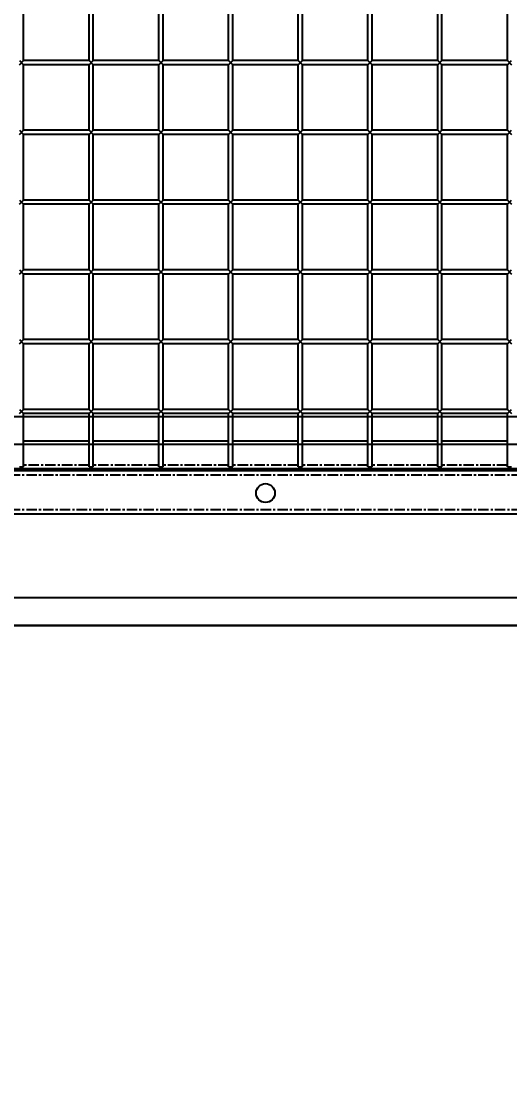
# Model space of a CAD drawing. Header units: millimetres. Extents: x -198529 to 244266, y -64 to 158464.
# Drawn here: x -145953 to -145603, y 106483 to 107253 of the extents above; entities that cross this region are included whole.
import ezdxf

# ---------------------------------------------------------------- set-up
doc = ezdxf.new("R2010")
doc.units = ezdxf.units.MM
doc.linetypes.add('CENTER', pattern=[12, 7.5, -1.5, 1.5, -1.5])
for name, color, linetype in [('0-DCC', 30, 'Continuous'), ('0-DCC-STRUC', 180, 'Continuous'), ('0-DCC-STRUC-T', 4, 'Continuous'), ('COIL-BANK', 8, 'Continuous')]:
    doc.layers.add(name, color=color, linetype=linetype)
doc.styles.add('DIM_FONT', font='SIMPLEX', dxfattribs={"width": 0.7, "bigfont": 'GBCBIG'})
doc.dimstyles.new('DIM-1', dxfattribs={"dimtxt": 150, "dimasz": 100, "dimexe": 100, "dimexo": 100, "dimgap": 100, "dimtad": 1, "dimdec": 0, "dimzin": 12, "dimdsep": 46, "dimtxsty": 'DIM_FONT', "dimblk": 'ARCHTICK', "dimcen": 2.5, "dimclrd": 256, "dimclre": 256, "dimclrt": 256, "dimadec": 0, "dimazin": 3, "dimtfac": 1, "dimtdec": 0, "dimtix": 1, "dimtmove": 2, "dimatfit": 3, "dimfxl": 1, "dimlwd": -1, "dimlwe": -1, "dimarcsym": 0})

# ---------------------------------------------------------------- blocks, each defined once
blk = doc.blocks.new('_ArchTick')
at = {"color": 0, "linetype": 'ByBlock', "const_width": 0.4}
blk.add_lwpolyline([(-0.5, -0.5), (0.5, 0.5)], dxfattribs=at)
blk = doc.blocks.new('*D161')
at = {"layer": '0-DCC-STRUC-T', "transparency": 16777216}
for p, q in [((-150011.27, 106720.01), (-150011.27, 104829)), ((-142811.27, 106720.01), (-142811.27, 104829)), ((-150011.27, 104929), (-142811.27, 104929))]:
    blk.add_line(p, q, dxfattribs=at)
at = {"layer": 'Defpoints', "color": 0, "transparency": 16777216}
for p in [(-150011.27, 106820.01), (-142811.27, 106820.01), (-142811.27, 104929)]:
    blk.add_point(p, dxfattribs=at)
at = {"layer": '0-DCC-STRUC-T', "transparency": 16777216, "xscale": 100, "yscale": 100, "zscale": 100, "rotation": 180}
blk.add_blockref('_ArchTick', (-150011.27, 104929), dxfattribs=at)
at = {"layer": '0-DCC-STRUC-T', "transparency": 16777216, "xscale": 100, "yscale": 100, "zscale": 100}
blk.add_blockref('_ArchTick', (-142811.27, 104929), dxfattribs=at)
at = {"layer": '0-DCC-STRUC-T', "transparency": 16777216, "insert": (-146411.27, 105104), "char_height": 150, "attachment_point": 5, "style": 'DIM_FONT'}
blk.add_mtext('7200', dxfattribs=at)
blk = doc.blocks.new('*D157')
at = {"layer": '0-DCC-STRUC-T', "transparency": 16777216}
for p, q in [((-146411.04, 106720.01), (-146411.04, 105389)), ((-142811.27, 106720.01), (-142811.27, 105389)), ((-142811.27, 105489), (-146411.04, 105489))]:
    blk.add_line(p, q, dxfattribs=at)
at = {"layer": 'Defpoints', "color": 0, "transparency": 16777216}
for p in [(-146411.04, 106820.01), (-142811.27, 106820.01), (-146411.04, 105489)]:
    blk.add_point(p, dxfattribs=at)
at = {"layer": '0-DCC-STRUC-T', "transparency": 16777216, "xscale": 100, "yscale": 100, "zscale": 100, "rotation": 180}
blk.add_blockref('_ArchTick', (-146411.04, 105489), dxfattribs=at)
at = {"layer": '0-DCC-STRUC-T', "transparency": 16777216, "xscale": 100, "yscale": 100, "zscale": 100}
blk.add_blockref('_ArchTick', (-142811.27, 105489), dxfattribs=at)
at = {"layer": '0-DCC-STRUC-T', "transparency": 16777216, "insert": (-144611.15, 105664), "char_height": 150, "attachment_point": 5, "style": 'DIM_FONT'}
blk.add_mtext('3600', dxfattribs=at)
blk = doc.blocks.new('DCC2850x2600(左)')
at = {"color": 0, "linetype": 'Continuous'}
for p, q in [((48266.5, -74153.48), (48266.5, -74106.48)), ((48313.5, -74153.48), (48313.5, -74106.48)), ((48316.5, -74153.48), (48316.5, -74106.48)), ((48363.5, -74153.48), (48363.5, -74106.48)), ((48366.5, -74153.48), (48366.5, -74106.48)), ((48413.5, -74153.48), (48413.5, -74106.48)), ((48416.5, -74153.48), (48416.5, -74106.48)), ((48463.5, -74153.48), (48463.5, -74106.48)), ((48466.5, -74153.48), (48466.5, -74106.48)), ((48513.5, -74153.48), (48513.5, -74106.48)), ((48516.5, -74153.48), (48516.5, -74106.48)), ((48563.5, -74153.48), (48563.5, -74106.48)), ((48566.5, -74153.48), (48566.5, -74106.48)), ((48613.5, -74153.48), (48613.5, -74106.48)), ((48263.5, -74153.48), (48266.5, -74156.48)), ((48263.5, -74156.48), (48266.5, -74153.48)), ((48313.5, -74153.48), (48266.5, -74153.48)), ((48266.5, -74203.48), (48266.5, -74156.48)), ((48313.5, -74156.48), (48266.5, -74156.48)), ((48313.5, -74153.48), (48316.5, -74156.48)), ((48313.5, -74156.48), (48316.5, -74153.48)), ((48313.5, -74203.48), (48313.5, -74156.48)), ((48363.5, -74153.48), (48316.5, -74153.48)), ((48316.5, -74203.48), (48316.5, -74156.48)), ((48363.5, -74156.48), (48316.5, -74156.48)), ((48363.5, -74153.48), (48366.5, -74156.48)), ((48363.5, -74156.48), (48366.5, -74153.48)), ((48363.5, -74203.48), (48363.5, -74156.48)), ((48413.5, -74153.48), (48366.5, -74153.48)), ((48366.5, -74203.48), (48366.5, -74156.48)), ((48413.5, -74156.48), (48366.5, -74156.48)), ((48413.5, -74153.48), (48416.5, -74156.48)), ((48413.5, -74156.48), (48416.5, -74153.48)), ((48413.5, -74203.48), (48413.5, -74156.48)), ((48463.5, -74153.48), (48416.5, -74153.48)), ((48416.5, -74203.48), (48416.5, -74156.48)), ((48463.5, -74156.48), (48416.5, -74156.48)), ((48463.5, -74153.48), (48466.5, -74156.48)), ((48463.5, -74156.48), (48466.5, -74153.48)), ((48463.5, -74203.48), (48463.5, -74156.48)), ((48513.5, -74153.48), (48466.5, -74153.48)), ((48466.5, -74203.48), (48466.5, -74156.48)), ((48513.5, -74156.48), (48466.5, -74156.48)), ((48513.5, -74153.48), (48516.5, -74156.48)), ((48513.5, -74156.48), (48516.5, -74153.48)), ((48513.5, -74203.48), (48513.5, -74156.48)), ((48563.5, -74153.48), (48516.5, -74153.48)), ((48516.5, -74203.48), (48516.5, -74156.48)), ((48563.5, -74156.48), (48516.5, -74156.48)), ((48563.5, -74153.48), (48566.5, -74156.48)), ((48563.5, -74156.48), (48566.5, -74153.48)), ((48563.5, -74203.48), (48563.5, -74156.48)), ((48613.5, -74153.48), (48566.5, -74153.48)), ((48566.5, -74203.48), (48566.5, -74156.48)), ((48613.5, -74156.48), (48566.5, -74156.48)), ((48613.5, -74153.48), (48616.5, -74156.48)), ((48613.5, -74156.48), (48616.5, -74153.48)), ((48613.5, -74203.48), (48613.5, -74156.48)), ((48263.5, -74203.48), (48266.5, -74206.48)), ((48263.5, -74206.48), (48266.5, -74203.48)), ((48313.5, -74203.48), (48266.5, -74203.48)), ((48266.5, -74253.48), (48266.5, -74206.48)), ((48313.5, -74206.48), (48266.5, -74206.48)), ((48313.5, -74203.48), (48316.5, -74206.48)), ((48313.5, -74206.48), (48316.5, -74203.48)), ((48313.5, -74253.48), (48313.5, -74206.48)), ((48363.5, -74203.48), (48316.5, -74203.48)), ((48316.5, -74253.48), (48316.5, -74206.48)), ((48363.5, -74206.48), (48316.5, -74206.48)), ((48363.5, -74203.48), (48366.5, -74206.48)), ((48363.5, -74206.48), (48366.5, -74203.48)), ((48363.5, -74253.48), (48363.5, -74206.48)), ((48413.5, -74203.48), (48366.5, -74203.48)), ((48366.5, -74253.48), (48366.5, -74206.48)), ((48413.5, -74206.48), (48366.5, -74206.48)), ((48413.5, -74203.48), (48416.5, -74206.48)), ((48413.5, -74206.48), (48416.5, -74203.48)), ((48413.5, -74253.48), (48413.5, -74206.48)), ((48463.5, -74203.48), (48416.5, -74203.48)), ((48416.5, -74253.48), (48416.5, -74206.48)), ((48463.5, -74206.48), (48416.5, -74206.48)), ((48463.5, -74203.48), (48466.5, -74206.48)), ((48463.5, -74206.48), (48466.5, -74203.48)), ((48463.5, -74253.48), (48463.5, -74206.48)), ((48513.5, -74203.48), (48466.5, -74203.48)), ((48466.5, -74253.48), (48466.5, -74206.48)), ((48513.5, -74206.48), (48466.5, -74206.48)), ((48513.5, -74203.48), (48516.5, -74206.48)), ((48513.5, -74206.48), (48516.5, -74203.48)), ((48513.5, -74253.48), (48513.5, -74206.48)), ((48563.5, -74203.48), (48516.5, -74203.48)), ((48516.5, -74253.48), (48516.5, -74206.48)), ((48563.5, -74206.48), (48516.5, -74206.48)), ((48563.5, -74203.48), (48566.5, -74206.48)), ((48563.5, -74206.48), (48566.5, -74203.48)), ((48563.5, -74253.48), (48563.5, -74206.48)), ((48613.5, -74203.48), (48566.5, -74203.48)), ((48566.5, -74253.48), (48566.5, -74206.48)), ((48613.5, -74206.48), (48566.5, -74206.48)), ((48613.5, -74203.48), (48616.5, -74206.48)), ((48613.5, -74206.48), (48616.5, -74203.48)), ((48613.5, -74253.48), (48613.5, -74206.48)), ((48263.5, -74253.48), (48266.5, -74256.48)), ((48263.5, -74256.48), (48266.5, -74253.48)), ((48313.5, -74253.48), (48266.5, -74253.48)), ((48266.5, -74303.48), (48266.5, -74256.48)), ((48313.5, -74256.48), (48266.5, -74256.48)), ((48313.5, -74253.48), (48316.5, -74256.48)), ((48313.5, -74256.48), (48316.5, -74253.48)), ((48313.5, -74303.48), (48313.5, -74256.48)), ((48363.5, -74253.48), (48316.5, -74253.48)), ((48316.5, -74303.48), (48316.5, -74256.48)), ((48363.5, -74256.48), (48316.5, -74256.48)), ((48363.5, -74253.48), (48366.5, -74256.48)), ((48363.5, -74256.48), (48366.5, -74253.48)), ((48363.5, -74303.48), (48363.5, -74256.48)), ((48413.5, -74253.48), (48366.5, -74253.48)), ((48366.5, -74303.48), (48366.5, -74256.48)), ((48413.5, -74256.48), (48366.5, -74256.48)), ((48413.5, -74253.48), (48416.5, -74256.48)), ((48413.5, -74256.48), (48416.5, -74253.48)), ((48413.5, -74303.48), (48413.5, -74256.48)), ((48463.5, -74253.48), (48416.5, -74253.48)), ((48416.5, -74303.48), (48416.5, -74256.48)), ((48463.5, -74256.48), (48416.5, -74256.48)), ((48463.5, -74253.48), (48466.5, -74256.48)), ((48463.5, -74256.48), (48466.5, -74253.48)), ((48463.5, -74303.48), (48463.5, -74256.48)), ((48513.5, -74253.48), (48466.5, -74253.48)), ((48466.5, -74303.48), (48466.5, -74256.48)), ((48513.5, -74256.48), (48466.5, -74256.48)), ((48513.5, -74253.48), (48516.5, -74256.48)), ((48513.5, -74256.48), (48516.5, -74253.48)), ((48513.5, -74303.48), (48513.5, -74256.48)), ((48563.5, -74253.48), (48516.5, -74253.48)), ((48516.5, -74303.48), (48516.5, -74256.48)), ((48563.5, -74256.48), (48516.5, -74256.48)), ((48563.5, -74253.48), (48566.5, -74256.48)), ((48563.5, -74256.48), (48566.5, -74253.48)), ((48563.5, -74303.48), (48563.5, -74256.48)), ((48613.5, -74253.48), (48566.5, -74253.48)), ((48566.5, -74303.48), (48566.5, -74256.48)), ((48613.5, -74256.48), (48566.5, -74256.48)), ((48613.5, -74253.48), (48616.5, -74256.48)), ((48613.5, -74256.48), (48616.5, -74253.48)), ((48613.5, -74303.48), (48613.5, -74256.48)), ((48263.5, -74303.48), (48266.5, -74306.48)), ((48263.5, -74306.48), (48266.5, -74303.48)), ((48313.5, -74303.48), (48266.5, -74303.48)), ((48266.5, -74353.48), (48266.5, -74306.48)), ((48313.5, -74306.48), (48266.5, -74306.48)), ((48313.5, -74303.48), (48316.5, -74306.48)), ((48313.5, -74306.48), (48316.5, -74303.48)), ((48313.5, -74353.48), (48313.5, -74306.48)), ((48363.5, -74303.48), (48316.5, -74303.48)), ((48316.5, -74353.48), (48316.5, -74306.48)), ((48363.5, -74306.48), (48316.5, -74306.48)), ((48363.5, -74303.48), (48366.5, -74306.48)), ((48363.5, -74306.48), (48366.5, -74303.48)), ((48363.5, -74353.48), (48363.5, -74306.48)), ((48413.5, -74303.48), (48366.5, -74303.48)), ((48366.5, -74353.48), (48366.5, -74306.48)), ((48413.5, -74306.48), (48366.5, -74306.48)), ((48413.5, -74303.48), (48416.5, -74306.48)), ((48413.5, -74306.48), (48416.5, -74303.48)), ((48413.5, -74353.48), (48413.5, -74306.48)), ((48463.5, -74303.48), (48416.5, -74303.48)), ((48416.5, -74353.48), (48416.5, -74306.48)), ((48463.5, -74306.48), (48416.5, -74306.48)), ((48463.5, -74303.48), (48466.5, -74306.48)), ((48463.5, -74306.48), (48466.5, -74303.48)), ((48463.5, -74353.48), (48463.5, -74306.48)), ((48513.5, -74303.48), (48466.5, -74303.48)), ((48466.5, -74353.48), (48466.5, -74306.48)), ((48513.5, -74306.48), (48466.5, -74306.48)), ((48513.5, -74303.48), (48516.5, -74306.48)), ((48513.5, -74306.48), (48516.5, -74303.48)), ((48513.5, -74353.48), (48513.5, -74306.48)), ((48563.5, -74303.48), (48516.5, -74303.48)), ((48516.5, -74353.48), (48516.5, -74306.48)), ((48563.5, -74306.48), (48516.5, -74306.48)), ((48563.5, -74303.48), (48566.5, -74306.48)), ((48563.5, -74306.48), (48566.5, -74303.48)), ((48563.5, -74353.48), (48563.5, -74306.48)), ((48613.5, -74303.48), (48566.5, -74303.48)), ((48566.5, -74353.48), (48566.5, -74306.48)), ((48613.5, -74306.48), (48566.5, -74306.48)), ((48613.5, -74303.48), (48616.5, -74306.48)), ((48613.5, -74306.48), (48616.5, -74303.48)), ((48613.5, -74353.48), (48613.5, -74306.48)), ((48263.5, -74353.48), (48266.5, -74356.48)), ((48263.5, -74356.48), (48266.5, -74353.48)), ((48313.5, -74353.48), (48266.5, -74353.48)), ((48313.5, -74353.48), (48316.5, -74356.48)), ((48313.5, -74356.48), (48316.5, -74353.48)), ((48363.5, -74353.48), (48316.5, -74353.48)), ((48363.5, -74353.48), (48366.5, -74356.48)), ((48363.5, -74356.48), (48366.5, -74353.48)), ((48413.5, -74353.48), (48366.5, -74353.48)), ((48413.5, -74353.48), (48416.5, -74356.48)), ((48413.5, -74356.48), (48416.5, -74353.48)), ((48463.5, -74353.48), (48416.5, -74353.48)), ((48463.5, -74353.48), (48466.5, -74356.48)), ((48463.5, -74356.48), (48466.5, -74353.48)), ((48513.5, -74353.48), (48466.5, -74353.48)), ((48513.5, -74353.48), (48516.5, -74356.48)), ((48513.5, -74356.48), (48516.5, -74353.48)), ((48563.5, -74353.48), (48516.5, -74353.48)), ((48563.5, -74353.48), (48566.5, -74356.48)), ((48563.5, -74356.48), (48566.5, -74353.48)), ((48613.5, -74353.48), (48566.5, -74353.48)), ((48613.5, -74353.48), (48616.5, -74356.48)), ((48613.5, -74356.48), (48616.5, -74353.48)), ((48266.5, -74403.48), (48266.5, -74356.48)), ((48313.5, -74356.48), (48266.5, -74356.48)), ((48313.5, -74403.48), (48313.5, -74356.48)), ((48316.5, -74403.48), (48316.5, -74356.48)), ((48363.5, -74356.48), (48316.5, -74356.48)), ((48363.5, -74403.48), (48363.5, -74356.48)), ((48366.5, -74403.48), (48366.5, -74356.48)), ((48413.5, -74356.48), (48366.5, -74356.48)), ((48413.5, -74403.48), (48413.5, -74356.48)), ((48416.5, -74403.48), (48416.5, -74356.48)), ((48463.5, -74356.48), (48416.5, -74356.48)), ((48463.5, -74403.48), (48463.5, -74356.48)), ((48466.5, -74403.48), (48466.5, -74356.48)), ((48513.5, -74356.48), (48466.5, -74356.48)), ((48513.5, -74403.48), (48513.5, -74356.48)), ((48516.5, -74403.48), (48516.5, -74356.48)), ((48563.5, -74356.48), (48516.5, -74356.48)), ((48563.5, -74403.48), (48563.5, -74356.48)), ((48566.5, -74403.48), (48566.5, -74356.48)), ((48613.5, -74356.48), (48566.5, -74356.48)), ((48613.5, -74403.48), (48613.5, -74356.48)), ((48263.5, -74403.48), (48266.5, -74406.48)), ((48263.5, -74406.48), (48266.5, -74403.48)), ((48313.5, -74403.48), (48266.5, -74403.48)), ((48266.5, -74444.58), (48266.5, -74406.48)), ((48313.5, -74406.48), (48266.5, -74406.48)), ((48313.5, -74403.48), (48316.5, -74406.48)), ((48313.5, -74406.48), (48316.5, -74403.48)), ((48313.5, -74444.58), (48313.5, -74406.48)), ((48363.5, -74403.48), (48316.5, -74403.48)), ((48316.5, -74444.58), (48316.5, -74406.48)), ((48363.5, -74406.48), (48316.5, -74406.48)), ((48363.5, -74403.48), (48366.5, -74406.48)), ((48363.5, -74406.48), (48366.5, -74403.48)), ((48363.5, -74444.58), (48363.5, -74406.48)), ((48413.5, -74403.48), (48366.5, -74403.48)), ((48366.5, -74444.58), (48366.5, -74406.48)), ((48413.5, -74406.48), (48366.5, -74406.48)), ((48413.5, -74403.48), (48416.5, -74406.48)), ((48413.5, -74406.48), (48416.5, -74403.48)), ((48413.5, -74444.58), (48413.5, -74406.48)), ((48463.5, -74403.48), (48416.5, -74403.48)), ((48416.5, -74444.58), (48416.5, -74406.48)), ((48463.5, -74406.48), (48416.5, -74406.48)), ((48463.5, -74403.48), (48466.5, -74406.48)), ((48463.5, -74406.48), (48466.5, -74403.48)), ((48463.5, -74444.58), (48463.5, -74406.48)), ((48513.5, -74403.48), (48466.5, -74403.48)), ((48466.5, -74444.58), (48466.5, -74406.48)), ((48513.5, -74406.48), (48466.5, -74406.48)), ((48513.5, -74403.48), (48516.5, -74406.48)), ((48513.5, -74406.48), (48516.5, -74403.48)), ((48513.5, -74444.58), (48513.5, -74406.48)), ((48563.5, -74403.48), (48516.5, -74403.48)), ((48516.5, -74444.58), (48516.5, -74406.48)), ((48563.5, -74406.48), (48516.5, -74406.48)), ((48563.5, -74403.48), (48566.5, -74406.48)), ((48563.5, -74406.48), (48566.5, -74403.48)), ((48563.5, -74444.58), (48563.5, -74406.48)), ((48613.5, -74403.48), (48566.5, -74403.48)), ((48566.5, -74444.58), (48566.5, -74406.48)), ((48613.5, -74406.48), (48566.5, -74406.48)), ((48613.5, -74403.48), (48616.5, -74406.48)), ((48613.5, -74406.48), (48616.5, -74403.48)), ((48613.5, -74444.58), (48613.5, -74406.48)), ((48266.5, -74426.08), (48313.5, -74426.08)), ((48316.5, -74426.08), (48363.5, -74426.08)), ((48366.5, -74426.08), (48413.5, -74426.08)), ((48416.5, -74426.08), (48463.5, -74426.08)), ((48466.5, -74426.08), (48513.5, -74426.08)), ((48516.5, -74426.08), (48563.5, -74426.08)), ((48566.5, -74426.08), (48613.5, -74426.08)), ((48263.5, -74444.58), (48266.5, -74444.58)), ((48313.5, -74444.58), (48316.5, -74444.58)), ((48363.5, -74444.58), (48366.5, -74444.58)), ((48413.5, -74444.58), (48416.5, -74444.58)), ((48463.5, -74444.58), (48466.5, -74444.58)), ((48513.5, -74444.58), (48516.5, -74444.58)), ((48563.5, -74444.58), (48566.5, -74444.58)), ((48613.5, -74444.58), (48616.5, -74444.58)), ((50640, -74446.08), (47990, -74446.08)), ((50640, -74447.58), (47993, -74447.58)), ((50640, -74478.48), (47991.5, -74478.48))]:
    blk.add_line(p, q, dxfattribs=at)
at = {"color": 0, "linetype": 'CENTER'}
for p, q in [((48313.5, -74443.58), (48266.5, -74443.58)), ((48363.5, -74443.58), (48316.5, -74443.58)), ((48413.5, -74443.58), (48366.5, -74443.58)), ((48463.5, -74443.58), (48416.5, -74443.58)), ((48513.5, -74443.58), (48466.5, -74443.58)), ((48563.5, -74443.58), (48516.5, -74443.58)), ((48613.5, -74443.58), (48566.5, -74443.58)), ((50640, -74450.58), (47991.5, -74450.58)), ((50640, -74475.48), (47991.5, -74475.48))]:
    blk.add_line(p, q, dxfattribs=at)
at = {"color": 0, "linetype": 'Continuous'}
blk.add_circle((48440, -74463.48), 6.75, dxfattribs=at)

msp = doc.modelspace()

# ---------------------------------------------------------------- linework, layer by layer
at = {"layer": '0-DCC-STRUC'}
for points in [[(-143561.16, 106820.01), (-146311.27, 106820.01), (-146311.27, 106970.01), (-143561.16, 106970.01)], [(-143561.16, 106840.01), (-146311.27, 106840.01), (-146311.27, 106950.01), (-143561.16, 106950.01)]]:
    msp.add_lwpolyline(points, close=True, dxfattribs=at)
at = {"layer": 'COIL-BANK'}
msp.add_line((-177765.36, 106820.01), (-138929, 106820.01), dxfattribs=at)

# ---------------------------------------------------------------- block references
at = {"layer": '0-DCC'}
msp.add_blockref('DCC2850x2600(左)', (-194217.97, 181378.49), dxfattribs=at)

# ---------------------------------------------------------------- dimensions: what is measured, and where the dimension line sits
at = {"layer": '0-DCC-STRUC-T'}
dim = msp.add_linear_dim(base=(-142811.27, 104929), p1=(-150011.27, 106820.01), p2=(-142811.27, 106820.01), text='7200', dimstyle='DIM-1', dxfattribs=at)
dim.commit()
dim.dimension.update_dxf_attribs({"geometry": '*D161', "text_midpoint": (-146411.27, 105104)})
dim = msp.add_linear_dim(base=(-146411.04, 105489), p1=(-142811.27, 106820.01), p2=(-146411.04, 106820.01), angle=180, dimstyle='DIM-1', dxfattribs=at)
dim.commit()
dim.dimension.update_dxf_attribs({"geometry": '*D157', "text_midpoint": (-144611.15, 105664)})

doc.saveas('drawing.dxf')
